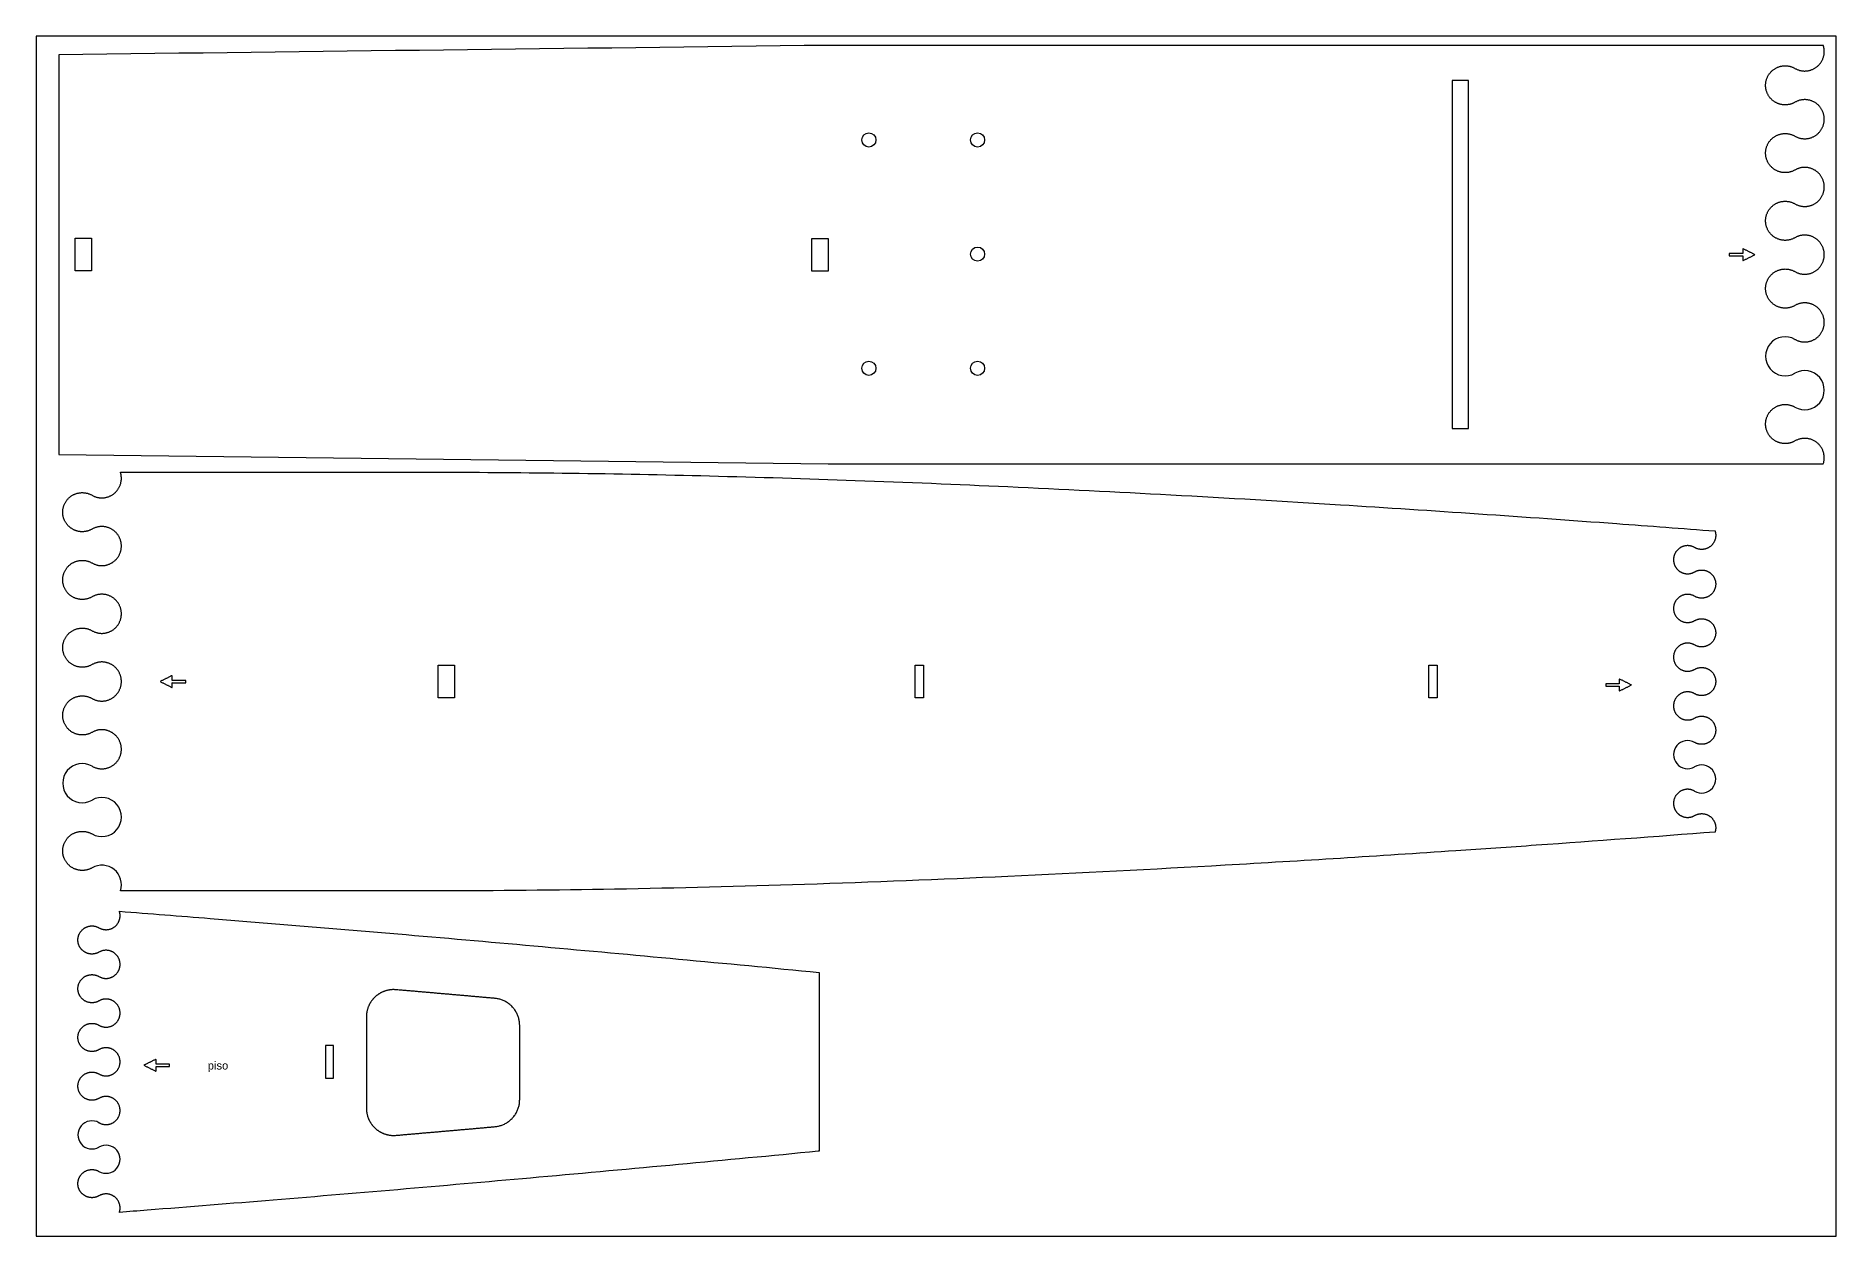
# Model space of a CAD drawing. Header units: millimetres. Extents: x -1421 to 1426, y -1337 to 584.
# Drawn here: x -1421 to -521, y -1337 to -737 of the extents above; entities that cross this region are included whole.
import ezdxf

# ---------------------------------------------------------------- set-up
doc = ezdxf.new("R2010")
doc.units = ezdxf.units.MM
doc.header["$MEASUREMENT"] = 0
doc.layers.add('Predeterminada', color=18, linetype='Continuous', true_color=0x000000)

msp = doc.modelspace()

# ---------------------------------------------------------------- linework, layer by layer
at = {"layer": 'Predeterminada'}
for p, q in [((-1409.259, -746.013), (-1409.259, -945.91)), ((-704.478, -758.926), (-712.633, -758.926)), ((-712.633, -758.926), (-712.633, -837.708)), ((-704.478, -837.708), (-704.478, -758.926)), ((-541.182, -769.753), (-541.182, -769.753)), ((-541.182, -769.753), (-541.182, -769.753)), ((-541.182, -803.624), (-541.182, -803.624)), ((-541.182, -803.624), (-541.182, -803.624)), ((-1401.102, -837.757), (-1392.947, -837.757)), ((-1401.102, -854.067), (-1401.102, -837.757)), ((-1392.947, -837.757), (-1392.947, -854.067)), ((-1032.77, -837.893), (-1024.615, -837.893)), ((-712.633, -837.708), (-712.633, -854.018)), ((-704.478, -854.018), (-704.478, -837.708)), ((-574.039, -845.396), (-574.039, -845.962)), ((-574.039, -845.962), (-574.039, -846.527)), ((-541.182, -837.494), (-541.182, -837.494)), ((-541.182, -837.494), (-541.182, -837.494)), ((-1392.947, -854.067), (-1401.102, -854.067)), ((-1024.615, -854.203), (-1032.77, -854.203)), ((-712.633, -854.018), (-712.633, -932.899)), ((-704.478, -932.899), (-704.478, -854.018)), ((-541.182, -871.365), (-541.182, -871.365)), ((-712.633, -932.899), (-704.478, -932.899)), ((-541.182, -939.106), (-541.182, -939.106)), ((-541.182, -939.106), (-541.182, -939.106)), ((-1409.259, -945.91), (-1024.59, -950.618)), ((-1024.59, -950.618), (-527.002, -950.617)), ((-1392.626, -983.182), (-1392.626, -983.182)), ((-1392.626, -983.182), (-1392.626, -983.182)), ((-591.344, -1004.574), (-591.344, -1004.574)), ((-591.344, -1004.574), (-591.344, -1004.574)), ((-1392.626, -1017.052), (-1392.626, -1017.052)), ((-1392.626, -1017.052), (-1392.626, -1017.052)), ((-591.344, -1028.937), (-591.344, -1028.937)), ((-591.344, -1028.937), (-591.344, -1028.937)), ((-1392.626, -1050.923), (-1392.626, -1050.923)), ((-1392.626, -1050.923), (-1392.626, -1050.923)), ((-1219.583, -1067.515), (-1219.583, -1051.205)), ((-1219.583, -1051.205), (-1211.428, -1051.205)), ((-1211.428, -1051.205), (-1211.428, -1067.515)), ((-981.049, -1067.523), (-981.049, -1051.213)), ((-981.049, -1051.213), (-976.972, -1051.213)), ((-976.972, -1051.213), (-976.972, -1067.523)), ((-724.168, -1067.582), (-724.168, -1051.272)), ((-724.168, -1051.272), (-720.09, -1051.272)), ((-720.09, -1051.272), (-720.09, -1067.582)), ((-1345.74, -1059.39), (-1345.74, -1058.825)), ((-1345.74, -1059.956), (-1345.74, -1059.39)), ((-635.78, -1060.547), (-635.78, -1061.112)), ((-635.78, -1061.112), (-635.78, -1061.678)), ((-591.344, -1053.3), (-591.344, -1053.3)), ((-591.344, -1053.3), (-591.344, -1053.3)), ((-1211.428, -1067.515), (-1219.583, -1067.515)), ((-976.972, -1067.523), (-981.049, -1067.523)), ((-720.09, -1067.582), (-724.168, -1067.582)), ((-591.344, -1077.662), (-591.344, -1077.662)), ((-1392.626, -1084.793), (-1392.626, -1084.793)), ((-591.344, -1126.388), (-591.344, -1126.388)), ((-591.344, -1126.388), (-591.344, -1126.388)), ((-1392.626, -1152.534), (-1392.626, -1152.534)), ((-1392.626, -1152.534), (-1392.626, -1152.534)), ((-1389.155, -1194.706), (-1389.155, -1194.706)), ((-1389.155, -1194.706), (-1389.155, -1194.706)), ((-1029.125, -1204.811), (-1029.125, -1294.235)), ((-1389.155, -1219.069), (-1389.155, -1219.069)), ((-1389.155, -1219.069), (-1389.155, -1219.069)), ((-1271.892, -1241.318), (-1275.97, -1241.318)), ((-1275.97, -1241.318), (-1275.97, -1257.628)), ((-1271.892, -1257.628), (-1271.892, -1241.318)), ((-1389.155, -1243.432), (-1389.155, -1243.432)), ((-1389.155, -1243.432), (-1389.155, -1243.432)), ((-1353.848, -1251.245), (-1353.848, -1250.679)), ((-1353.848, -1251.81), (-1353.848, -1251.245)), ((-1275.97, -1257.628), (-1271.892, -1257.628)), ((-1389.155, -1267.795), (-1389.155, -1267.795)), ((-1389.155, -1316.52), (-1389.155, -1316.52)), ((-1389.155, -1316.52), (-1389.155, -1316.52))]:
    msp.add_line(p, q, dxfattribs=at)
msp.add_lwpolyline([(-1420.653, -1336.622), (-520.653, -1336.622), (-520.653, -736.622), (-1420.653, -736.622), (-1420.653, -1336.622)], dxfattribs=at)
for centre in [(-1004.228, -788.603), (-949.861, -788.603), (-949.861, -845.688), (-1004.228, -902.772), (-949.861, -902.772)]:
    msp.add_circle(centre, 3.534, dxfattribs=at)
for centre, radius, start, end in [((-546.071, -896.768), 9.778, 60.000006, 299.999981), ((-536.293, -913.703), 9.778, 239.999997, 120), ((-594.861, -1095.934), 7.033, 60.000006, 299.999981), ((-1397.514, -1110.196), 9.778, 60.000006, 299.999981), ((-587.828, -1108.116), 7.033, 239.999997, 120), ((-1387.737, -1127.131), 9.778, 239.999997, 120), ((-1387.737, -1161.002), 9.778, 341.860307, 119.999981), ((-1392.671, -1286.067), 7.033, 60.000006, 299.999981), ((-1385.638, -1298.248), 7.033, 239.999997, 120)]:
    msp.add_arc(centre, radius, start, end, dxfattribs=at)
at = {"layer": 'Predeterminada', "extrusion": (-3.55968e-06, 7.35253e-06, 1)}
msp.add_arc((-541.182, -905.235, -0.005), 0.00000891, 291.369914, 300.000089, dxfattribs=at)
at = {"layer": 'Predeterminada', "extrusion": (2.33991e-06, -4.49781e-06, 1)}
msp.add_arc((-541.182, -905.235, 0.003), 0.0000262, 114.969964, 119.999989, dxfattribs=at)
at = {"layer": 'Predeterminada', "extrusion": (-2.51979e-06, 4.84358e-06, 1)}
msp.add_arc((-591.344, -1102.025, -0.004), 0.0000188, 114.969866, 120.000056, dxfattribs=at)
at = {"layer": 'Predeterminada', "extrusion": (5.7424e-06, -1.19398e-05, 1)}
msp.add_arc((-591.344, -1102.025, 0.01), 0.00000641, 291.370004, 300.000127, dxfattribs=at)
at = {"layer": 'Predeterminada', "extrusion": (-3.55967e-06, 7.35252e-06, 1)}
msp.add_arc((-1392.626, -1118.664, -0.003), 0.00000891, 291.369896, 300.000087, dxfattribs=at)
at = {"layer": 'Predeterminada', "extrusion": (2.3399e-06, -4.49778e-06, 1)}
msp.add_arc((-1392.626, -1118.664, 0.002), 0.0000262, 114.969944, 119.999999, dxfattribs=at)
at = {"layer": 'Predeterminada', "extrusion": (5.74233e-06, -1.19397e-05, 1)}
msp.add_arc((-1389.155, -1292.158, 0.007), 0.00000641, 291.369932, 300.000148, dxfattribs=at)
at = {"layer": 'Predeterminada', "extrusion": (-2.5198e-06, 4.8436e-06, 1)}
msp.add_arc((-1389.155, -1292.158, -0.003), 0.0000188, 114.969875, 120.000049, dxfattribs=at)
at = {"layer": 'Predeterminada'}
for points, degree, knots in [([(-527.002, -741.306), (-692.865, -741.306), (-858.727, -741.306), (-1024.59, -741.306), (-1152.813, -742.875), (-1281.036, -744.444), (-1409.259, -746.013)], 3, [847.0531932, 847.0531932, 847.0531932, 847.0531932, 1213.7983511, 1213.7983511, 1213.7983511, 1494.3402522, 1494.3402522, 1494.3402522, 1494.3402522]), ([(-561.187, -845.962), (-564.223, -844.45), (-567.26, -842.939), (-567.26, -844.167), (-567.26, -845.396), (-570.649, -845.396), (-574.039, -845.396)], 2, [0, 0, 0, 6.9175843, 6.9175843, 11.0582093, 11.0582093, 25.1363343, 25.1363343, 25.1363343]), ([(-574.039, -846.527), (-570.649, -846.527), (-567.26, -846.527), (-567.26, -847.756), (-567.26, -848.985), (-564.223, -847.473), (-561.187, -845.962)], 2, [-25.1363343, -25.1363343, -25.1363343, -11.0582093, -11.0582093, -6.9175843, -6.9175843, 0, 0, 0]), ([(-1378.445, -954.735), (-1325.491, -954.735), (-1272.537, -954.735), (-1219.583, -954.735), (-1197.541, -954.735), (-1152.322, -955.066), (-1082.796, -956.452), (-1009.873, -958.723), (-932.985, -961.892), (-852.132, -965.965), (-750.648, -971.93), (-659.945, -978.15), (-597.528, -982.851), (-581.144, -984.112)], 3, [1047.3438607, 1047.3438607, 1047.3438607, 1047.3438607, 1164.4326806, 1164.4326806, 1164.4326806, 1213.1668142, 1264.4166362, 1318.1857487, 1374.4777906, 1434.5630538, 1497.1820957, 1599.2478201, 1635.5802789, 1635.5802789, 1635.5802789, 1635.5802789]), ([(-1345.74, -1058.825), (-1349.13, -1058.825), (-1352.52, -1058.825), (-1352.52, -1057.596), (-1352.52, -1056.367), (-1355.557, -1057.879), (-1358.593, -1059.39)], 2, [-25.1363343, -25.1363343, -25.1363343, -11.0582093, -11.0582093, -6.9175843, -6.9175843, 0, 0, 0]), ([(-1358.593, -1059.39), (-1355.557, -1060.902), (-1352.52, -1062.413), (-1352.52, -1061.185), (-1352.52, -1059.956), (-1349.13, -1059.956), (-1345.74, -1059.956)], 2, [0, 0, 0, 6.9175843, 6.9175843, 11.0582093, 11.0582093, 25.1363343, 25.1363343, 25.1363343]), ([(-622.927, -1061.112), (-625.963, -1059.601), (-629, -1058.089), (-629, -1059.318), (-629, -1060.547), (-632.39, -1060.547), (-635.78, -1060.547)], 2, [0, 0, 0, 6.9175843, 6.9175843, 11.0582093, 11.0582093, 25.1363343, 25.1363343, 25.1363343]), ([(-635.78, -1061.678), (-632.39, -1061.678), (-629, -1061.678), (-629, -1062.907), (-629, -1064.135), (-625.963, -1062.624), (-622.927, -1061.112)], 2, [-25.1363343, -25.1363343, -25.1363343, -11.0582093, -11.0582093, -6.9175843, -6.9175843, 0, 0, 0]), ([(-581.144, -1134.668), (-610.938, -1136.962), (-654.151, -1140.158), (-735.814, -1145.794), (-823.85, -1151.316), (-932.409, -1156.956), (-1034.174, -1161), (-1129.143, -1163.451), (-1190.194, -1164.046), (-1219.583, -1164.046), (-1272.537, -1164.046), (-1325.491, -1164.046), (-1378.445, -1164.046)], 3, [52.8304667, 52.8304667, 52.8304667, 52.8304667, 118.7857211, 148.4716192, 233.5049415, 313.4795176, 388.4052055, 458.2938285, 523.1598559, 523.1598559, 523.1598559, 640.0453382, 640.0453382, 640.0453382, 640.0453382]), ([(-1378.955, -1174.245), (-1363.811, -1175.411), (-1316.009, -1179.165), (-1222.798, -1186.914), (-1121.338, -1196.025), (-1052.54, -1202.552), (-1029.125, -1204.811)], 3, [354.4680558, 354.4680558, 354.4680558, 354.4680558, 388.0505241, 460.4867469, 561.2731782, 613.2848308, 613.2848308, 613.2848308, 613.2848308]), ([(-1353.848, -1250.679), (-1357.238, -1250.679), (-1360.628, -1250.679), (-1360.628, -1249.45), (-1360.628, -1248.221), (-1363.665, -1249.733), (-1366.701, -1251.245)], 2, [-25.1363343, -25.1363343, -25.1363343, -11.0582093, -11.0582093, -6.9175843, -6.9175843, 0, 0, 0]), ([(-1366.701, -1251.245), (-1363.665, -1252.756), (-1360.628, -1254.268), (-1360.628, -1253.039), (-1360.628, -1251.81), (-1357.238, -1251.81), (-1353.848, -1251.81)], 2, [0, 0, 0, 6.9175843, 6.9175843, 11.0582093, 11.0582093, 25.1363343, 25.1363343, 25.1363343]), ([(-1029.125, -1294.235), (-1029.286, -1294.25), (-1075.955, -1298.752), (-1166.888, -1307.233), (-1278.722, -1316.858), (-1348.669, -1322.457), (-1374.321, -1324.444), (-1378.955, -1324.801)], 3, [679.0782274, 679.0782274, 679.0782274, 679.0782274, 679.4340744, 782.5650276, 880.6568705, 927.1858863, 937.4455279, 937.4455279, 937.4455279, 937.4455279])]:
    msp.add_open_spline(points, degree=degree, knots=knots, dxfattribs=at)
for points, weights, degree, knots in [([(-541.182, -752.818), (-536.293, -755.64), (-531.405, -752.818), (-526.516, -749.995), (-526.516, -744.35), (-526.516, -742.789), (-527.002, -741.306)], [1, 0.866025424858, 1, 0.866025424858, 1, 0.95898070216, 0.943079346191], 2, [2678.5403758, 2678.5403758, 2678.5403758, 2686.9179558, 2686.9179558, 2695.2955358, 2695.2955358, 2697.8605183, 2697.8605183, 2697.8605183]), ([(-555.849, -761.285), (-555.849, -755.64), (-550.96, -752.818), (-546.071, -749.995), (-541.182, -752.818)], [1, 0.866025424858, 1, 0.866025424858, 1], 2, [2661.7852163, 2661.7852163, 2661.7852163, 2670.162796, 2670.162796, 2678.5403758, 2678.5403758, 2678.5403758]), ([(-541.182, -769.753), (-545.352, -772.161), (-549.803, -770.323), (-554.253, -768.485), (-555.51, -763.837), (-555.849, -762.584), (-555.849, -761.285)], [1, 0.897117578566, 1, 0.897117578566, 1, 0.97000637754, 0.957501017423], 2, [2645.0077097, 2645.0077097, 2645.0077097, 2652.3292305, 2652.3292305, 2659.6507513, 2659.6507513, 2661.7852163, 2661.7852163, 2661.7852163]), ([(-541.182, -786.688), (-536.293, -789.511), (-531.405, -786.688), (-526.516, -783.866), (-526.516, -778.221), (-526.516, -772.576), (-531.405, -769.753), (-536.293, -766.931), (-541.182, -769.753)], [1, 0.866025424858, 1, 0.866025424858, 1, 0.866025424858, 1, 0.866025424858, 1], 2, [2611.4973854, 2611.4973854, 2611.4973854, 2619.8749651, 2619.8749651, 2628.2525448, 2628.2525448, 2636.6301246, 2636.6301246, 2645.0077043, 2645.0077043, 2645.0077043]), ([(-541.182, -803.624), (-546.071, -806.446), (-550.96, -803.624), (-555.849, -800.801), (-555.849, -795.156), (-555.849, -789.511), (-550.96, -786.688), (-546.071, -783.866), (-541.182, -786.688)], [1, 0.866025424858, 1, 0.866025424858, 1, 0.866025424858, 1, 0.866025424858, 1], 2, [2577.9870664, 2577.9870664, 2577.9870664, 2586.3646462, 2586.3646462, 2594.7422259, 2594.7422259, 2603.1198056, 2603.1198056, 2611.4973854, 2611.4973854, 2611.4973854]), ([(-541.182, -820.559), (-536.293, -823.381), (-531.405, -820.559), (-526.516, -817.736), (-526.516, -812.091), (-526.516, -806.446), (-531.405, -803.624), (-536.293, -800.801), (-541.182, -803.624)], [1, 0.866025424858, 1, 0.866025424858, 1, 0.866025424858, 1, 0.866025424858, 1], 2, [2544.4767421, 2544.4767421, 2544.4767421, 2552.8543218, 2552.8543218, 2561.2319016, 2561.2319016, 2569.6094813, 2569.6094813, 2577.987061, 2577.987061, 2577.987061]), ([(-541.182, -837.494), (-546.071, -840.317), (-550.96, -837.494), (-555.849, -834.672), (-555.849, -829.027), (-555.849, -823.381), (-550.96, -820.559), (-546.071, -817.736), (-541.182, -820.559)], [1, 0.866025424858, 1, 0.866025424858, 1, 0.866025424858, 1, 0.866025424858, 1], 2, [2510.9664232, 2510.9664232, 2510.9664232, 2519.3440029, 2519.3440029, 2527.7215826, 2527.7215826, 2536.0991624, 2536.0991624, 2544.4767421, 2544.4767421, 2544.4767421]), ([(-541.182, -854.429), (-536.293, -857.252), (-531.405, -854.429), (-526.516, -851.607), (-526.516, -845.962), (-526.516, -840.317), (-531.405, -837.494), (-536.293, -834.672), (-541.182, -837.494)], [0.999999995439, 0.866025427138, 1, 0.866025424858, 1, 0.866025424858, 1, 0.866025424858, 1], 2, [2477.4560988, 2477.4560988, 2477.4560988, 2485.8336785, 2485.8336785, 2494.2112582, 2494.2112582, 2502.588838, 2502.588838, 2510.9664178, 2510.9664178, 2510.9664178]), ([(-541.182, -871.365), (-546.071, -874.187), (-550.96, -871.365), (-555.849, -868.542), (-555.849, -862.897), (-555.849, -857.252), (-550.96, -854.429), (-546.071, -851.607), (-541.182, -854.429)], [1, 0.866025424858, 1, 0.866025424858, 1, 0.866025424858, 1, 0.866025427138, 0.999999995439], 2, [2443.9457799, 2443.9457799, 2443.9457799, 2452.3233597, 2452.3233597, 2460.7009394, 2460.7009394, 2469.0785192, 2469.0785192, 2477.4560988, 2477.4560988, 2477.4560988]), ([(-541.182, -888.3), (-536.293, -891.122), (-531.405, -888.3), (-526.516, -885.477), (-526.516, -879.832), (-526.516, -874.187), (-531.405, -871.365), (-536.293, -868.542), (-541.182, -871.365)], [0.999999936116, 0.866025429769, 1, 0.866025397827, 1, 0.866025397827, 1, 0.866025397827, 1], 2, [2410.4354546, 2410.4354546, 2410.4354546, 2418.8130339, 2418.8130339, 2427.1906151, 2427.1906151, 2435.5681963, 2435.5681963, 2443.9457776, 2443.9457776, 2443.9457776]), ([(-555.849, -930.638), (-555.849, -924.993), (-550.96, -922.17), (-546.071, -919.348), (-541.182, -922.17)], [0.999999936116, 0.866025463444, 1, 0.866025431502, 1], 2, [2326.6596502, 2326.6596502, 2326.6596502, 2335.0372289, 2335.0372289, 2343.4148096, 2343.4148096, 2343.4148096]), ([(-541.182, -939.106), (-545.352, -941.513), (-549.803, -939.675), (-554.253, -937.838), (-555.51, -933.19), (-555.849, -931.936), (-555.849, -930.638)], [1, 0.897117578566, 1, 0.897117578566, 1, 0.970006384691, 0.957501023386], 2, [2309.8821436, 2309.8821436, 2309.8821436, 2317.2036646, 2317.2036646, 2324.5251856, 2324.5251856, 2326.6596502, 2326.6596502, 2326.6596502]), ([(-527.002, -950.617), (-524.907, -944.223), (-530.131, -939.982), (-535.355, -935.741), (-541.182, -939.106)], [0.999999915972, 0.823780886738, 1, 0.823780844724, 1], 2, [2290.5619958, 2290.5619958, 2290.5619958, 2300.2220659, 2300.2220659, 2309.8821382, 2309.8821382, 2309.8821382]), ([(-1392.626, -966.246), (-1387.737, -969.069), (-1382.848, -966.246), (-1377.959, -963.424), (-1377.959, -957.779), (-1377.959, -956.218), (-1378.445, -954.735)], [1, 0.866025424858, 1, 0.866025424858, 1, 0.95898069238, 0.943079338608], 2, [1028.0237181, 1028.0237181, 1028.0237181, 1036.4012978, 1036.4012978, 1044.7788776, 1044.7788776, 1047.3438607, 1047.3438607, 1047.3438607]), ([(-1407.292, -974.714), (-1407.292, -969.069), (-1402.403, -966.246), (-1397.514, -963.424), (-1392.626, -966.246)], [1, 0.866025424858, 1, 0.866025424858, 1], 2, [1011.2685586, 1011.2685586, 1011.2685586, 1019.6461384, 1019.6461384, 1028.0237181, 1028.0237181, 1028.0237181]), ([(-1392.626, -983.182), (-1396.795, -985.589), (-1401.246, -983.751), (-1405.697, -981.914), (-1406.953, -977.265), (-1407.292, -976.012), (-1407.292, -974.714)], [1, 0.897117578566, 1, 0.897117578566, 1, 0.97000637754, 0.957501017423], 2, [994.491052, 994.491052, 994.491052, 1001.8125728, 1001.8125728, 1009.1340936, 1009.1340936, 1011.2685586, 1011.2685586, 1011.2685586]), ([(-1392.626, -1000.117), (-1387.737, -1002.939), (-1382.848, -1000.117), (-1377.959, -997.294), (-1377.959, -991.649), (-1377.959, -986.004), (-1382.848, -983.182), (-1387.737, -980.359), (-1392.626, -983.182)], [1, 0.866025424858, 1, 0.866025424858, 1, 0.866025424858, 1, 0.866025424858, 1], 2, [960.9807277, 960.9807277, 960.9807277, 969.3583074, 969.3583074, 977.7358872, 977.7358872, 986.1134669, 986.1134669, 994.4910466, 994.4910466, 994.4910466]), ([(-581.144, -984.112), (-580.795, -985.179), (-580.795, -986.302), (-580.795, -990.362), (-584.311, -992.392), (-587.828, -994.423), (-591.344, -992.392)], [0.943079383871, 0.95898075076, 1, 0.866025424858, 1, 0.866025424858, 1], 2, [1635.5802789, 1635.5802789, 1635.5802789, 1638.1452588, 1638.1452588, 1646.5228402, 1646.5228402, 1654.9004215, 1654.9004215, 1654.9004215]), ([(-1392.626, -1017.052), (-1397.514, -1019.875), (-1402.403, -1017.052), (-1407.292, -1014.23), (-1407.292, -1008.584), (-1407.292, -1002.939), (-1402.403, -1000.117), (-1397.514, -997.294), (-1392.626, -1000.117)], [1, 0.866025424858, 1, 0.866025424858, 1, 0.866025424858, 1, 0.866025424858, 1], 2, [927.4704088, 927.4704088, 927.4704088, 935.8479885, 935.8479885, 944.2255682, 944.2255682, 952.603148, 952.603148, 960.9807277, 960.9807277, 960.9807277]), ([(-591.344, -992.392), (-594.861, -990.362), (-598.377, -992.392), (-601.894, -994.423), (-601.894, -998.483)], [1, 0.866025424858, 1, 0.8660254568, 0.999999936116], 2, [-335.1479132, -335.1479132, -335.1479132, -326.7703325, -326.7703325, -318.3927538, -318.3927538, -318.3927538]), ([(-601.894, -998.483), (-601.894, -999.417), (-601.65, -1000.318), (-600.746, -1003.662), (-597.545, -1004.984), (-594.344, -1006.306), (-591.344, -1004.574)], [0.957501023386, 0.970006384691, 1, 0.897117578566, 1, 0.897117578566, 1], 2, [-318.3927538, -318.3927538, -318.3927538, -316.2582892, -316.2582892, -308.9367682, -308.9367682, -301.6152472, -301.6152472, -301.6152472]), ([(-591.344, -1004.574), (-587.828, -1002.544), (-584.311, -1004.574), (-580.795, -1006.604), (-580.795, -1010.665), (-580.795, -1014.725), (-584.311, -1016.755), (-587.828, -1018.786), (-591.344, -1016.755)], [1, 0.866025424858, 1, 0.866025424858, 1, 0.866025424858, 1, 0.866025424858, 1], 2, [-301.6152418, -301.6152418, -301.6152418, -293.237662, -293.237662, -284.8600823, -284.8600823, -276.4825026, -276.4825026, -268.1049228, -268.1049228, -268.1049228]), ([(-1392.626, -1033.987), (-1387.737, -1036.81), (-1382.848, -1033.987), (-1377.959, -1031.165), (-1377.959, -1025.52), (-1377.959, -1019.875), (-1382.848, -1017.052), (-1387.737, -1014.23), (-1392.626, -1017.052)], [1, 0.866025424858, 1, 0.866025424858, 1, 0.866025424858, 1, 0.866025424858, 1], 2, [893.9600844, 893.9600844, 893.9600844, 902.3376642, 902.3376642, 910.7152439, 910.7152439, 919.0928236, 919.0928236, 927.4704034, 927.4704034, 927.4704034]), ([(-591.344, -1016.755), (-594.861, -1014.725), (-598.377, -1016.755), (-601.894, -1018.786), (-601.894, -1022.846), (-601.894, -1026.906), (-598.377, -1028.937), (-594.861, -1030.967), (-591.344, -1028.937)], [1, 0.866025424858, 1, 0.866025424858, 1, 0.866025424858, 1, 0.866025424858, 1], 2, [-268.1049228, -268.1049228, -268.1049228, -259.7273431, -259.7273431, -251.3497634, -251.3497634, -242.9721836, -242.9721836, -234.5946039, -234.5946039, -234.5946039]), ([(-1392.626, -1050.923), (-1397.514, -1053.745), (-1402.403, -1050.923), (-1407.292, -1048.1), (-1407.292, -1042.455), (-1407.292, -1036.81), (-1402.403, -1033.987), (-1397.514, -1031.165), (-1392.626, -1033.987)], [1, 0.866025424858, 1, 0.866025424858, 1, 0.866025424858, 1, 0.866025424858, 1], 2, [860.4497655, 860.4497655, 860.4497655, 868.8273452, 868.8273452, 877.204925, 877.204925, 885.5825047, 885.5825047, 893.9600844, 893.9600844, 893.9600844]), ([(-591.344, -1028.937), (-587.828, -1026.906), (-584.311, -1028.937), (-580.795, -1030.967), (-580.795, -1035.027), (-580.795, -1039.088), (-584.311, -1041.118), (-587.828, -1043.148), (-591.344, -1041.118)], [1, 0.866025424858, 1, 0.866025424858, 1, 0.866025424858, 1, 0.866025424858, 1], 2, [-234.5945985, -234.5945985, -234.5945985, -226.2170188, -226.2170188, -217.8394391, -217.8394391, -209.4618593, -209.4618593, -201.0842796, -201.0842796, -201.0842796]), ([(-591.344, -1041.118), (-594.861, -1039.088), (-598.377, -1041.118), (-601.894, -1043.148), (-601.894, -1047.209), (-601.894, -1051.269), (-598.377, -1053.3), (-594.861, -1055.33), (-591.344, -1053.3)], [1, 0.866025424858, 1, 0.866025424858, 1, 0.866025424858, 1, 0.866025424858, 1], 2, [-201.0842796, -201.0842796, -201.0842796, -192.7066998, -192.7066998, -184.3291201, -184.3291201, -175.9515404, -175.9515404, -167.5739606, -167.5739606, -167.5739606]), ([(-1392.626, -1067.858), (-1387.737, -1070.68), (-1382.848, -1067.858), (-1377.959, -1065.035), (-1377.959, -1059.39), (-1377.959, -1053.745), (-1382.848, -1050.923), (-1387.737, -1048.1), (-1392.626, -1050.923)], [0.999999995439, 0.866025427138, 1, 0.866025424858, 1, 0.866025424858, 1, 0.866025424858, 1], 2, [826.9394412, 826.9394412, 826.9394412, 835.3170208, 835.3170208, 843.6946006, 843.6946006, 852.0721803, 852.0721803, 860.4497601, 860.4497601, 860.4497601]), ([(-591.344, -1053.3), (-587.828, -1051.269), (-584.311, -1053.3), (-580.795, -1055.33), (-580.795, -1059.39), (-580.795, -1063.451), (-584.311, -1065.481), (-587.828, -1067.511), (-591.344, -1065.481)], [1, 0.866025424858, 1, 0.866025424858, 1, 0.866025424858, 1, 0.866025427138, 0.999999995439], 2, [-167.5739553, -167.5739553, -167.5739553, -159.1963755, -159.1963755, -150.8187957, -150.8187957, -142.4412159, -142.4412159, -134.0636363, -134.0636363, -134.0636363]), ([(-1392.626, -1084.793), (-1397.514, -1087.616), (-1402.403, -1084.793), (-1407.292, -1081.971), (-1407.292, -1076.325), (-1407.292, -1070.68), (-1402.403, -1067.858), (-1397.514, -1065.035), (-1392.626, -1067.858)], [1, 0.866025424858, 1, 0.866025424858, 1, 0.866025424858, 1, 0.866025427138, 0.999999995439], 2, [793.4291222, 793.4291222, 793.4291222, 801.806702, 801.806702, 810.1842818, 810.1842818, 818.5618615, 818.5618615, 826.9394412, 826.9394412, 826.9394412]), ([(-591.344, -1065.481), (-594.861, -1063.451), (-598.377, -1065.481), (-601.894, -1067.511), (-601.894, -1071.572), (-601.894, -1075.632), (-598.377, -1077.662), (-594.861, -1079.693), (-591.344, -1077.662)], [0.999999995439, 0.866025427138, 1, 0.866025424858, 1, 0.866025424858, 1, 0.866025424858, 1], 2, [-134.0636363, -134.0636363, -134.0636363, -125.6860567, -125.6860567, -117.3084769, -117.3084769, -108.9308971, -108.9308971, -100.5533174, -100.5533174, -100.5533174]), ([(-591.344, -1077.662), (-587.828, -1075.632), (-584.311, -1077.662), (-580.795, -1079.693), (-580.795, -1083.753), (-580.795, -1087.813), (-584.311, -1089.844), (-587.828, -1091.874), (-591.344, -1089.844)], [1, 0.866025397827, 1, 0.866025397827, 1, 0.866025397827, 1, 0.866025397827, 1], 2, [-100.5533151, -100.5533151, -100.5533151, -92.1757343, -92.1757343, -83.7981536, -83.7981536, -75.4205728, -75.4205728, -67.0429921, -67.0429921, -67.0429921]), ([(-1392.626, -1101.728), (-1387.737, -1104.551), (-1382.848, -1101.728), (-1377.959, -1098.906), (-1377.959, -1093.261), (-1377.959, -1087.616), (-1382.848, -1084.793), (-1387.737, -1081.971), (-1392.626, -1084.793)], [0.999999936116, 0.866025429769, 1, 0.866025397827, 1, 0.866025397827, 1, 0.866025397827, 1], 2, [759.918797, 759.918797, 759.918797, 768.2963762, 768.2963762, 776.6739574, 776.6739574, 785.0515387, 785.0515387, 793.4291199, 793.4291199, 793.4291199]), ([(-591.344, -1114.207), (-594.861, -1112.176), (-598.377, -1114.207), (-601.894, -1116.237), (-601.894, -1120.297)], [1, 0.866025431502, 1, 0.866025463444, 0.999999936116], 2, [-0.0223471, -0.0223471, -0.0223471, 8.3552336, 8.3552336, 16.7328123, 16.7328123, 16.7328123]), ([(-601.894, -1120.297), (-601.894, -1121.231), (-601.65, -1122.133), (-600.746, -1125.476), (-597.545, -1126.798), (-594.344, -1128.12), (-591.344, -1126.388)], [0.957501023386, 0.970006384691, 1, 0.897117578566, 1, 0.897117578566, 1], 2, [16.7328123, 16.7328123, 16.7328123, 18.8672769, 18.8672769, 26.1887979, 26.1887979, 33.5103189, 33.5103189, 33.5103189]), ([(-591.344, -1126.388), (-587.828, -1124.358), (-584.311, -1126.388), (-580.795, -1128.418), (-580.795, -1132.479), (-580.795, -1133.601), (-581.144, -1134.668)], [1, 0.866025424858, 1, 0.866025424858, 1, 0.958980695596, 0.943079341102], 2, [33.5103243, 33.5103243, 33.5103243, 41.8879041, 41.8879041, 50.2654838, 50.2654838, 52.8304667, 52.8304667, 52.8304667]), ([(-1407.292, -1144.066), (-1407.292, -1138.421), (-1402.403, -1135.599), (-1397.514, -1132.776), (-1392.626, -1135.599)], [0.999999936116, 0.866025463444, 1, 0.866025431502, 1], 2, [676.1429925, 676.1429925, 676.1429925, 684.5205712, 684.5205712, 692.898152, 692.898152, 692.898152]), ([(-1392.626, -1152.534), (-1396.795, -1154.942), (-1401.246, -1153.104), (-1405.697, -1151.266), (-1406.953, -1146.618), (-1407.292, -1145.365), (-1407.292, -1144.066)], [1, 0.897117578566, 1, 0.897117578566, 1, 0.970006384691, 0.957501023386], 2, [659.3654859, 659.3654859, 659.3654859, 666.6870069, 666.6870069, 674.0085279, 674.0085279, 676.1429925, 676.1429925, 676.1429925]), ([(-1389.155, -1182.525), (-1385.638, -1184.555), (-1382.122, -1182.525), (-1378.606, -1180.495), (-1378.606, -1176.434), (-1378.606, -1175.312), (-1378.955, -1174.245)], [1, 0.866025424858, 1, 0.866025424858, 1, 0.95898075076, 0.943079383871], 2, [335.1479132, 335.1479132, 335.1479132, 343.5254946, 343.5254946, 351.9030759, 351.9030759, 354.4680558, 354.4680558, 354.4680558]), ([(-1399.704, -1188.616), (-1399.704, -1184.555), (-1396.188, -1182.525), (-1392.671, -1180.495), (-1389.155, -1182.525)], [0.999999936116, 0.8660254568, 1, 0.866025424858, 1], 2, [318.3927538, 318.3927538, 318.3927538, 326.7703325, 326.7703325, 335.1479132, 335.1479132, 335.1479132]), ([(-1389.155, -1194.706), (-1392.154, -1196.438), (-1395.356, -1195.116), (-1398.557, -1193.794), (-1399.461, -1190.451), (-1399.704, -1189.549), (-1399.704, -1188.616)], [1, 0.897117578566, 1, 0.897117578566, 1, 0.970006384691, 0.957501023386], 2, [301.6152472, 301.6152472, 301.6152472, 308.9367682, 308.9367682, 316.2582892, 316.2582892, 318.3927538, 318.3927538, 318.3927538]), ([(-1389.155, -1206.888), (-1385.638, -1208.918), (-1382.122, -1206.888), (-1378.606, -1204.858), (-1378.606, -1200.797), (-1378.606, -1196.737), (-1382.122, -1194.706), (-1385.638, -1192.676), (-1389.155, -1194.706)], [1, 0.866025424858, 1, 0.866025424858, 1, 0.866025424858, 1, 0.866025424858, 1], 2, [268.1049228, 268.1049228, 268.1049228, 276.4825026, 276.4825026, 284.8600823, 284.8600823, 293.237662, 293.237662, 301.6152418, 301.6152418, 301.6152418]), ([(-1389.155, -1219.069), (-1392.671, -1221.099), (-1396.188, -1219.069), (-1399.704, -1217.039), (-1399.704, -1212.978), (-1399.704, -1208.918), (-1396.188, -1206.888), (-1392.671, -1204.858), (-1389.155, -1206.888)], [1, 0.866025424858, 1, 0.866025424858, 1, 0.866025424858, 1, 0.866025424858, 1], 2, [234.5946039, 234.5946039, 234.5946039, 242.9721836, 242.9721836, 251.3497634, 251.3497634, 259.7273431, 259.7273431, 268.1049228, 268.1049228, 268.1049228]), ([(-1178.819, -1268.426), (-1178.819, -1275.84), (-1183.825, -1281.309), (-1191.21, -1281.964), (-1207.7, -1283.427), (-1224.192, -1284.869), (-1240.686, -1286.287), (-1244.536, -1286.618), (-1248.193, -1285.372), (-1251.04, -1282.759), (-1253.887, -1280.147), (-1255.442, -1276.609), (-1255.442, -1272.745), (-1255.442, -1257.508), (-1255.442, -1242.271), (-1255.442, -1227.034), (-1255.442, -1223.17), (-1253.887, -1219.633), (-1251.04, -1217.02), (-1248.193, -1214.407), (-1244.536, -1213.161), (-1240.686, -1213.492), (-1224.192, -1214.911), (-1207.7, -1216.352), (-1191.21, -1217.815), (-1183.825, -1218.47), (-1178.819, -1223.94), (-1178.819, -1231.354), (-1178.819, -1243.711), (-1178.819, -1256.068), (-1178.819, -1268.426)], [1, 0.825130250237, 0.825130250237, 1, 1, 1, 1, 0.943641028829, 0.943641028829, 1, 0.943641028829, 0.943641028829, 1, 1, 1, 1, 0.943641101988, 0.943641101988, 1, 0.943641101988, 0.943641101988, 1, 1, 1, 1, 0.825128707648, 0.825128707648, 1, 1, 1, 1], 3, [0, 0, 0, 0, 14.8203944, 14.8203944, 14.8203944, 51.3610244, 51.3610244, 51.3610244, 59.6424803, 59.6424803, 59.6424803, 67.9239361, 67.9239361, 67.9239361, 101.5558289, 101.5558289, 101.5558289, 109.8372792, 109.8372792, 109.8372792, 118.1187296, 118.1187296, 118.1187296, 154.6593423, 154.6593423, 154.6593423, 169.4798053, 169.4798053, 169.4798053, 196.7554863, 196.7554863, 196.7554863, 196.7554863]), ([(-1389.155, -1231.251), (-1385.638, -1233.281), (-1382.122, -1231.251), (-1378.606, -1229.22), (-1378.606, -1225.16), (-1378.606, -1221.099), (-1382.122, -1219.069), (-1385.638, -1217.039), (-1389.155, -1219.069)], [1, 0.866025424858, 1, 0.866025424858, 1, 0.866025424858, 1, 0.866025424858, 1], 2, [201.0842796, 201.0842796, 201.0842796, 209.4618593, 209.4618593, 217.8394391, 217.8394391, 226.2170188, 226.2170188, 234.5945985, 234.5945985, 234.5945985]), ([(-1389.155, -1243.432), (-1392.671, -1245.462), (-1396.188, -1243.432), (-1399.704, -1241.402), (-1399.704, -1237.341), (-1399.704, -1233.281), (-1396.188, -1231.251), (-1392.671, -1229.22), (-1389.155, -1231.251)], [1, 0.866025424858, 1, 0.866025424858, 1, 0.866025424858, 1, 0.866025424858, 1], 2, [167.5739606, 167.5739606, 167.5739606, 175.9515404, 175.9515404, 184.3291201, 184.3291201, 192.7066998, 192.7066998, 201.0842796, 201.0842796, 201.0842796]), ([(-1389.155, -1255.613), (-1385.638, -1257.644), (-1382.122, -1255.613), (-1378.606, -1253.583), (-1378.606, -1249.523), (-1378.606, -1245.462), (-1382.122, -1243.432), (-1385.638, -1241.402), (-1389.155, -1243.432)], [0.999999995439, 0.866025427138, 1, 0.866025424858, 1, 0.866025424858, 1, 0.866025424858, 1], 2, [134.0636363, 134.0636363, 134.0636363, 142.4412159, 142.4412159, 150.8187957, 150.8187957, 159.1963755, 159.1963755, 167.5739553, 167.5739553, 167.5739553]), ([(-1389.155, -1267.795), (-1392.671, -1269.825), (-1396.188, -1267.795), (-1399.704, -1265.765), (-1399.704, -1261.704), (-1399.704, -1257.644), (-1396.188, -1255.613), (-1392.671, -1253.583), (-1389.155, -1255.613)], [1, 0.866025424858, 1, 0.866025424858, 1, 0.866025424858, 1, 0.866025427138, 0.999999995439], 2, [100.5533174, 100.5533174, 100.5533174, 108.9308971, 108.9308971, 117.3084769, 117.3084769, 125.6860567, 125.6860567, 134.0636363, 134.0636363, 134.0636363]), ([(-1389.155, -1279.976), (-1385.638, -1282.006), (-1382.122, -1279.976), (-1378.606, -1277.946), (-1378.606, -1273.885), (-1378.606, -1269.825), (-1382.122, -1267.795), (-1385.638, -1265.765), (-1389.155, -1267.795)], [1, 0.866025397827, 1, 0.866025397827, 1, 0.866025397827, 1, 0.866025397827, 1], 2, [67.0429921, 67.0429921, 67.0429921, 75.4205728, 75.4205728, 83.7981536, 83.7981536, 92.1757343, 92.1757343, 100.5533151, 100.5533151, 100.5533151]), ([(-1399.704, -1310.43), (-1399.704, -1306.369), (-1396.188, -1304.339), (-1392.671, -1302.309), (-1389.155, -1304.339)], [0.999999936116, 0.866025463444, 1, 0.866025431502, 1], 2, [-16.7328123, -16.7328123, -16.7328123, -8.3552336, -8.3552336, 0.0223471, 0.0223471, 0.0223471]), ([(-1389.155, -1316.52), (-1392.154, -1318.252), (-1395.356, -1316.93), (-1398.557, -1315.608), (-1399.461, -1312.265), (-1399.704, -1311.364), (-1399.704, -1310.43)], [1, 0.897117578566, 1, 0.897117578566, 1, 0.970006384691, 0.957501023386], 2, [-33.5103189, -33.5103189, -33.5103189, -26.1887979, -26.1887979, -18.8672769, -18.8672769, -16.7328123, -16.7328123, -16.7328123]), ([(-1378.955, -1324.801), (-1378.606, -1323.734), (-1378.606, -1322.611), (-1378.606, -1318.551), (-1382.122, -1316.52), (-1385.638, -1314.49), (-1389.155, -1316.52)], [0.943079341102, 0.958980695596, 1, 0.866025424858, 1, 0.866025424858, 1], 2, [-52.8304667, -52.8304667, -52.8304667, -50.2654838, -50.2654838, -41.8879041, -41.8879041, -33.5103243, -33.5103243, -33.5103243])]:
    msp.add_rational_spline(points, weights, degree=degree, knots=knots, dxfattribs=at)
at = {"layer": 'Predeterminada', "extrusion": (-8.66287e-07, 0, 1)}
for points in [[(-1032.77, -854.203), (-1032.77, -848.766), (-1032.77, -843.33), (-1032.77, -837.893)], [(-1024.615, -837.893), (-1024.615, -843.33), (-1024.615, -848.766), (-1024.615, -854.203)]]:
    msp.add_open_spline(points, degree=3, dxfattribs=at)

# ---------------------------------------------------------------- texts
at = {"layer": 'Predeterminada', "insert": (-1334.771, -1249.395, 851.001), "char_height": 4, "width": 13.61446, "attachment_point": 1, "line_spacing_factor": 0.963855}
msp.add_mtext('\\fArial;piso', dxfattribs=at)

doc.saveas('drawing.dxf')
